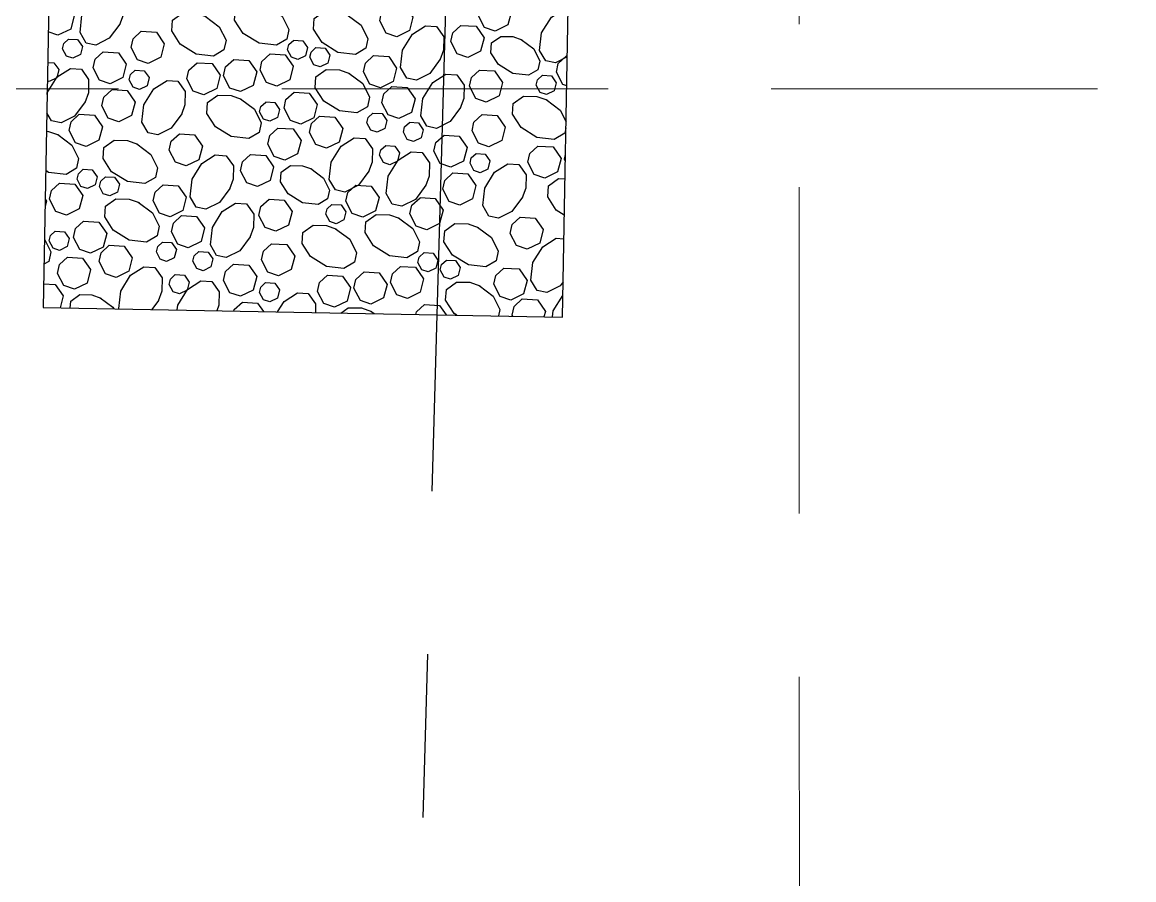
# Model space of a CAD drawing. Header units: inches. Extents: x 3312 to 5850, y 7905 to 11961.
# Drawn here: x 5672.9 to 5741, y 9820.9 to 9873.4 of the extents above; entities that cross this region are included whole.
import ezdxf

# ---------------------------------------------------------------- set-up
doc = ezdxf.new("R2010")
doc.units = ezdxf.units.IN
doc.header["$LTSCALE"] = 80
doc.header["$MEASUREMENT"] = 0
doc.linetypes.add('HIDDEN', pattern=[0.375, 0.25, -0.125])
doc.linetypes.add('PHANTOM2', pattern=[1.25, 0.625, -0.125, 0.125, -0.125, 0.125, -0.125])
for name, color, linetype in [('BNDY', 7, 'PHANTOM2'), ('grid', 254, 'HIDDEN'), ('PAVING', 7, 'Continuous')]:
    doc.layers.add(name, color=color, linetype=linetype)

# ---------------------------------------------------------------- blocks, each defined once
blk = doc.blocks.new('A$C5A1238BA')
at = {"layer": 'PAVING', "color": 1, "flags": 128}
blk.add_lwpolyline([(22.132, 11.404), (16.43, 19.619), (0, 8.215), (5.702, 0)], close=True, dxfattribs=at)
for points in [[(4.841, 11.522), (4.997, 11.275), (4.908, 11.021), (4.658, 10.924), (4.418, 11.053), (4.36, 11.241)], [(5.287, 10.211), (4.949, 10.217), (4.692, 10.351), (4.615, 10.525), (4.709, 10.739), (5.004, 10.905), (5.363, 10.929), (5.645, 10.818), (5.756, 10.64), (5.678, 10.411), (5.467, 10.264), (5.272, 10.208)], [(3.879, 10.907), (3.943, 10.805), (3.89, 10.653), (3.74, 10.594), (3.596, 10.672), (3.586, 10.704)], [(4.479, 10.845), (4.573, 10.697), (4.519, 10.544), (4.369, 10.486), (4.225, 10.563), (4.187, 10.687), (4.259, 10.829), (4.355, 10.87), (4.479, 10.845)], [(3.369, 10.554), (3.4, 10.571), (3.759, 10.595), (4.041, 10.483), (4.152, 10.305), (4.074, 10.076), (3.863, 9.93), (3.667, 9.874)], [(3.682, 9.877), (3.344, 9.883), (3.087, 10.017), (3.011, 10.19), (3.083, 10.355)], [(2.788, 10.15), (2.811, 10.116), (2.867, 9.921)], [(4.67, 10.16), (4.826, 9.913), (4.737, 9.66), (4.487, 9.562), (4.247, 9.691), (4.183, 9.897), (4.303, 10.135), (4.463, 10.203), (4.67, 10.16)], [(2.865, 9.936), (2.859, 9.597), (2.724, 9.341), (2.551, 9.264), (2.336, 9.359), (2.171, 9.653), (2.166, 9.719)], [(3.423, 9.83), (3.579, 9.583), (3.49, 9.329), (3.24, 9.232), (3, 9.361), (2.936, 9.567), (3.056, 9.804), (3.215, 9.873), (3.423, 9.83)], [(4.178, 9.596), (4.334, 9.349), (4.245, 9.096), (3.994, 8.998), (3.754, 9.127), (3.691, 9.333), (3.811, 9.57), (3.97, 9.639), (4.177, 9.596)], [(5.418, 9.797), (5.574, 9.55), (5.485, 9.297), (5.235, 9.199), (4.995, 9.328), (4.932, 9.534), (5.051, 9.772), (5.211, 9.84), (5.418, 9.797)], [(4.744, 9.453), (4.837, 9.305), (4.784, 9.153), (4.634, 9.094), (4.49, 9.171), (4.452, 9.295), (4.524, 9.437), (4.619, 9.479), (4.744, 9.453)], [(6.374, 8.967), (6.368, 8.629), (6.234, 8.372), (6.061, 8.296), (5.846, 8.39), (5.681, 8.685), (5.656, 9.044), (5.768, 9.326), (5.945, 9.437), (6.175, 9.359), (6.321, 9.148), (6.377, 8.952)], [(1.712, 9.403), (1.699, 9.366), (1.605, 9.329)], [(2.129, 9.36), (2.285, 9.113), (2.196, 8.859), (1.946, 8.762), (1.706, 8.891), (1.643, 9.097), (1.762, 9.334), (1.922, 9.403), (2.129, 9.36)], [(2.61, 9.148), (2.703, 8.999), (2.65, 8.847), (2.5, 8.788), (2.356, 8.866), (2.318, 8.99), (2.39, 9.132), (2.485, 9.173), (2.61, 9.147)], [(3.61, 8.6), (3.604, 8.262), (3.47, 8.005), (3.297, 7.928), (3.082, 8.023), (2.916, 8.317), (2.892, 8.677), (3.004, 8.959), (3.181, 9.07), (3.411, 8.991), (3.557, 8.78), (3.613, 8.585)], [(1.081, 8.965), (0.954, 8.723), (0.781, 8.647), (0.684, 8.69)], [(1.33, 8.887), (1.423, 8.739), (1.37, 8.587), (1.22, 8.528), (1.076, 8.606), (1.038, 8.729), (1.11, 8.872), (1.206, 8.913), (1.33, 8.887)], [(4.584, 8.234), (4.245, 8.24), (3.988, 8.374), (3.912, 8.548), (4.006, 8.762), (4.301, 8.928), (4.66, 8.952), (4.942, 8.841), (5.053, 8.663), (4.975, 8.433), (4.764, 8.287), (4.569, 8.232)], [(1.804, 8.556), (1.96, 8.309), (1.871, 8.055), (1.621, 7.958), (1.381, 8.087), (1.318, 8.293), (1.438, 8.53), (1.597, 8.599), (1.804, 8.556)], [(2.745, 8.715), (2.839, 8.567), (2.786, 8.415), (2.636, 8.356), (2.492, 8.434), (2.453, 8.558), (2.525, 8.7), (2.621, 8.741), (2.745, 8.715)], [(5.557, 8.572), (5.713, 8.325), (5.624, 8.071), (5.374, 7.973), (5.134, 8.103), (5.07, 8.309), (5.19, 8.546), (5.35, 8.614), (5.557, 8.572)], [(7.252, 8.106), (7.246, 7.768), (7.112, 7.511), (6.939, 7.434), (6.724, 7.528), (6.558, 7.823), (6.534, 8.182), (6.646, 8.465), (6.823, 8.575), (7.053, 8.497), (7.199, 8.286), (7.255, 8.091)], [(0.375, 8.475), (0.495, 8.285), (0.406, 8.032), (0.187, 7.946)], [(1.061, 8.403), (1.217, 8.156), (1.128, 7.902), (0.877, 7.804), (0.638, 7.934), (0.574, 8.14), (0.694, 8.377), (0.853, 8.445), (1.061, 8.403)], [(2.716, 7.916), (2.71, 7.578), (2.576, 7.321), (2.403, 7.244), (2.188, 7.338), (2.023, 7.633), (1.998, 7.992), (2.11, 8.274), (2.287, 8.386), (2.517, 8.307), (2.663, 8.096), (2.719, 7.901)], [(1.716, 7.887), (1.871, 7.64), (1.782, 7.386), (1.532, 7.289), (1.292, 7.418), (1.229, 7.624), (1.349, 7.861), (1.508, 7.93), (1.716, 7.887)], [(4.247, 8.047), (4.404, 7.8), (4.314, 7.546), (4.064, 7.449), (3.824, 7.578), (3.761, 7.784), (3.881, 8.021), (4.04, 8.09), (4.247, 8.047)], [(5.482, 7.489), (5.476, 7.151), (5.342, 6.893), (5.169, 6.817), (4.954, 6.911), (4.789, 7.206), (4.764, 7.565), (4.876, 7.847), (5.053, 7.958), (5.283, 7.88), (5.429, 7.669), (5.484, 7.474)], [(6.019, 8.036), (6.175, 7.789), (6.086, 7.536), (5.835, 7.438), (5.596, 7.567), (5.532, 7.773), (5.652, 8.011), (5.812, 8.079), (6.019, 8.036)], [(0.298, 7.786), (0.411, 7.856), (0.617, 7.786), (0.748, 7.596), (0.799, 7.42)], [(3.269, 7.726), (3.425, 7.479), (3.336, 7.226), (3.086, 7.128), (2.846, 7.257), (2.783, 7.463), (2.902, 7.7), (3.062, 7.769), (3.269, 7.726)], [(6.517, 7.53), (6.673, 7.283), (6.584, 7.03), (6.333, 6.932), (6.093, 7.061), (6.03, 7.267), (6.15, 7.504), (6.309, 7.573), (6.517, 7.53)], [(0.797, 7.434), (0.791, 7.129), (0.775, 7.099)], [(3.963, 6.642), (3.625, 6.648), (3.368, 6.782), (3.292, 6.955), (3.386, 7.17), (3.681, 7.335), (4.04, 7.36), (4.322, 7.248), (4.433, 7.07), (4.355, 6.841), (4.144, 6.695), (3.949, 6.639)], [(6.997, 7.318), (7.091, 7.169), (7.038, 7.017), (6.887, 6.959), (6.743, 7.036), (6.705, 7.16), (6.777, 7.302), (6.873, 7.343), (6.997, 7.317)], [(0.832, 7.017), (0.835, 7.022), (1.13, 7.188), (1.489, 7.213), (1.771, 7.101), (1.882, 6.923), (1.804, 6.694), (1.593, 6.547), (1.397, 6.492)], [(2.366, 7.089), (2.46, 6.941), (2.406, 6.788), (2.256, 6.73), (2.112, 6.807), (2.074, 6.931), (2.146, 7.073), (2.242, 7.114), (2.366, 7.089)], [(2.994, 7.092), (3.15, 6.845), (3.061, 6.591), (2.81, 6.494), (2.57, 6.623), (2.507, 6.829), (2.627, 7.066), (2.786, 7.135), (2.994, 7.092)], [(5.717, 7.058), (5.811, 6.909), (5.757, 6.757), (5.607, 6.698), (5.463, 6.776), (5.425, 6.899), (5.497, 7.042), (5.593, 7.083), (5.717, 7.057)], [(7.998, 6.77), (7.992, 6.432), (7.857, 6.175), (7.684, 6.098), (7.469, 6.193), (7.304, 6.488), (7.279, 6.847), (7.391, 7.129), (7.569, 7.24), (7.798, 7.162), (7.944, 6.951), (8, 6.755)], [(7.133, 6.885), (7.226, 6.737), (7.173, 6.585), (7.023, 6.526), (6.879, 6.604), (6.841, 6.728), (6.913, 6.87), (7.008, 6.911), (7.133, 6.885)], [(4.727, 6.703), (4.883, 6.455), (4.793, 6.202), (4.543, 6.104), (4.303, 6.233), (4.24, 6.439), (4.36, 6.676), (4.519, 6.745), (4.726, 6.702)], [(6.192, 6.726), (6.348, 6.479), (6.259, 6.225), (6.009, 6.128), (5.769, 6.257), (5.705, 6.463), (5.825, 6.7), (5.985, 6.769), (6.192, 6.726)], [(1.412, 6.494), (1.192, 6.498)], [(2.002, 6.523), (2.096, 6.375), (2.042, 6.223), (1.892, 6.164), (1.748, 6.242), (1.71, 6.365), (1.782, 6.508), (1.878, 6.549), (2.002, 6.523)], [(2.631, 6.415), (2.725, 6.266), (2.671, 6.114), (2.521, 6.056), (2.377, 6.133), (2.339, 6.257), (2.411, 6.399), (2.507, 6.44), (2.631, 6.415)], [(3.439, 5.781), (3.101, 5.787), (2.844, 5.921), (2.768, 6.094), (2.862, 6.309), (3.157, 6.475), (3.516, 6.499), (3.798, 6.387), (3.909, 6.21), (3.831, 5.98), (3.62, 5.834), (3.424, 5.778)], [(5.448, 6.573), (5.604, 6.326), (5.515, 6.072), (5.265, 5.975), (5.025, 6.104), (4.961, 6.31), (5.081, 6.547), (5.241, 6.615), (5.448, 6.573)], [(7.104, 6.086), (7.098, 5.748), (6.964, 5.491), (6.79, 5.414), (6.575, 5.509), (6.41, 5.803), (6.385, 6.162), (6.497, 6.445), (6.675, 6.556), (6.904, 6.477), (7.05, 6.266), (7.106, 6.071)], [(8.635, 6.217), (8.791, 5.97), (8.702, 5.716), (8.452, 5.619), (8.212, 5.748), (8.148, 5.954), (8.268, 6.191), (8.427, 6.26), (8.635, 6.217)], [(1.472, 6.095), (1.552, 6.14), (1.911, 6.165), (2.193, 6.053), (2.304, 5.875), (2.226, 5.646), (2.015, 5.5), (1.906, 5.469)], [(5.184, 5.604), (5.178, 5.299), (5.058, 5.068), (4.902, 4.999), (4.709, 5.084), (4.559, 5.349), (4.537, 5.672), (4.638, 5.926), (4.798, 6.026), (5.004, 5.956), (5.136, 5.766), (5.186, 5.59)], [(6.103, 6.057), (6.259, 5.81), (6.17, 5.556), (5.919, 5.459), (5.68, 5.588), (5.616, 5.794), (5.736, 6.031), (5.895, 6.1), (6.103, 6.057)], [(4.238, 5.911), (4.394, 5.664), (4.304, 5.41), (4.054, 5.312), (3.815, 5.442), (3.751, 5.648), (3.871, 5.885), (4.03, 5.953), (4.238, 5.911)], [(7.657, 5.896), (7.813, 5.649), (7.723, 5.396), (7.473, 5.298), (7.234, 5.427), (7.17, 5.633), (7.29, 5.87), (7.449, 5.939), (7.656, 5.896)], [(2.823, 5.73), (2.978, 5.483), (2.889, 5.23), (2.639, 5.132), (2.399, 5.261), (2.336, 5.467), (2.456, 5.704), (2.615, 5.773), (2.822, 5.73)], [(3.571, 5.367), (3.727, 5.12), (3.637, 4.867), (3.387, 4.769), (3.147, 4.898), (3.084, 5.104), (3.204, 5.341), (3.363, 5.41), (3.571, 5.367)], [(5.8, 4.665), (5.461, 4.67), (5.204, 4.805), (5.128, 4.978), (5.222, 5.192), (5.517, 5.358), (5.876, 5.383), (6.158, 5.271), (6.269, 5.093), (6.191, 4.864), (5.98, 4.718), (5.785, 4.662)], [(8.351, 4.812), (8.013, 4.818), (7.756, 4.952), (7.679, 5.125), (7.773, 5.34), (8.068, 5.506), (8.428, 5.53), (8.709, 5.419), (8.82, 5.241), (8.742, 5.012), (8.531, 4.865), (8.336, 4.809)], [(2.095, 5.197), (2.122, 5.209), (2.33, 5.166)], [(2.33, 5.166), (2.486, 4.919), (2.419, 4.73)], [(6.753, 5.259), (6.847, 5.111), (6.794, 4.959), (6.643, 4.9), (6.499, 4.978), (6.461, 5.101), (6.533, 5.243), (6.629, 5.285), (6.753, 5.259)], [(7.381, 5.262), (7.537, 5.015), (7.448, 4.761), (7.198, 4.664), (6.958, 4.793), (6.895, 4.999), (7.014, 5.236), (7.174, 5.305), (7.381, 5.262)], [(2.896, 5.023), (2.99, 4.875), (2.937, 4.723), (2.786, 4.664), (2.642, 4.741), (2.604, 4.865), (2.676, 5.007), (2.772, 5.048), (2.896, 5.023)], [(4.526, 4.537), (4.521, 4.199), (4.386, 3.942), (4.213, 3.866), (3.998, 3.96), (3.833, 4.255), (3.808, 4.614), (3.92, 4.896), (4.098, 5.007), (4.327, 4.929), (4.473, 4.718), (4.529, 4.522)], [(4.864, 4.868), (4.958, 4.72), (4.904, 4.568), (4.754, 4.509), (4.61, 4.587), (4.572, 4.71), (4.644, 4.853), (4.74, 4.894), (4.864, 4.868)], [(5.437, 4.712), (5.593, 4.465), (5.504, 4.211), (5.254, 4.114), (5.014, 4.243), (4.95, 4.449), (5.07, 4.686), (5.23, 4.755), (5.437, 4.712)], [(6.39, 4.694), (6.483, 4.545), (6.43, 4.393), (6.279, 4.334), (6.136, 4.412), (6.098, 4.536), (6.169, 4.678), (6.265, 4.719), (6.389, 4.693)], [(9.114, 4.873), (9.27, 4.626), (9.181, 4.372), (8.931, 4.274), (8.691, 4.403), (8.628, 4.609), (8.747, 4.847), (8.907, 4.915), (9.114, 4.872)], [(9.835, 4.743), (9.992, 4.496), (9.902, 4.242), (9.652, 4.145), (9.412, 4.274), (9.349, 4.48), (9.469, 4.717), (9.628, 4.786), (9.835, 4.743)], [(2.575, 4.506), (2.812, 4.522), (3.094, 4.41), (3.205, 4.233), (3.127, 4.003), (2.99, 3.908)], [(7.019, 4.585), (7.112, 4.437), (7.059, 4.284), (6.909, 4.226), (6.765, 4.303), (6.727, 4.427), (6.799, 4.569), (6.894, 4.61), (7.018, 4.585)], [(7.827, 3.951), (7.488, 3.957), (7.231, 4.091), (7.155, 4.265), (7.249, 4.479), (7.544, 4.645), (7.903, 4.669), (8.185, 4.558), (8.296, 4.38), (8.218, 4.15), (8.007, 4.004), (7.812, 3.948)], [(6.222, 3.617), (5.884, 3.623), (5.627, 3.757), (5.55, 3.93), (5.645, 4.145), (5.939, 4.311), (6.298, 4.335), (6.581, 4.223), (6.691, 4.045), (6.614, 3.816), (6.402, 3.67), (6.207, 3.614)], [(3.709, 4.142), (3.865, 3.895), (3.776, 3.641), (3.526, 3.543), (3.286, 3.672), (3.223, 3.879), (3.343, 4.116), (3.502, 4.184), (3.709, 4.142)], [(5.404, 3.676), (5.398, 3.337), (5.264, 3.08), (5.091, 3.004), (4.876, 3.098), (4.711, 3.393), (4.686, 3.752), (4.798, 4.034), (4.976, 4.145), (5.205, 4.067), (5.351, 3.856), (5.407, 3.661)], [(8.625, 4.081), (8.781, 3.834), (8.692, 3.58), (8.442, 3.483), (8.202, 3.612), (8.138, 3.818), (8.258, 4.055), (8.418, 4.123), (8.625, 4.081)], [(9.571, 3.774), (9.566, 3.469), (9.445, 3.238), (9.289, 3.17), (9.096, 3.254), (8.947, 3.519), (8.925, 3.843), (9.026, 4.096), (9.185, 4.196), (9.392, 4.126), (9.523, 3.936), (9.573, 3.76)], [(7.21, 3.9), (7.366, 3.653), (7.277, 3.4), (7.026, 3.302), (6.787, 3.431), (6.723, 3.637), (6.843, 3.875), (7.002, 3.943), (7.21, 3.9)], [(4.171, 3.606), (4.327, 3.359), (4.238, 3.106), (3.988, 3.008), (3.748, 3.137), (3.685, 3.343), (3.804, 3.58), (3.964, 3.649), (4.171, 3.606)], [(3.268, 3.507), (3.435, 3.45), (3.581, 3.239), (3.637, 3.044)], [(5.963, 3.57), (6.119, 3.323), (6.03, 3.07), (5.779, 2.972), (5.539, 3.101), (5.476, 3.307), (5.596, 3.544), (5.755, 3.613), (5.962, 3.57)], [(7.958, 3.537), (8.114, 3.29), (8.025, 3.037), (7.775, 2.939), (7.535, 3.068), (7.471, 3.274), (7.591, 3.511), (7.751, 3.58), (7.958, 3.537)], [(9.818, 2.857), (9.592, 2.975), (9.515, 3.148), (9.61, 3.363), (9.905, 3.528), (10.264, 3.553), (10.545, 3.441), (10.58, 3.386)], [(6.718, 3.337), (6.873, 3.089), (6.784, 2.836), (6.534, 2.738), (6.294, 2.867), (6.231, 3.073), (6.351, 3.31), (6.51, 3.379), (6.717, 3.336)], [(7.284, 3.193), (7.377, 3.045), (7.324, 2.893), (7.174, 2.834), (7.03, 2.912), (6.992, 3.035), (7.063, 3.177), (7.159, 3.218), (7.284, 3.193)], [(3.634, 3.059), (3.633, 2.981)], [(4.669, 3.1), (4.825, 2.853), (4.736, 2.599), (4.485, 2.502), (4.246, 2.631), (4.182, 2.837), (4.302, 3.074), (4.461, 3.143), (4.669, 3.1)], [(8.696, 2.078), (8.601, 2.036), (8.386, 2.13), (8.22, 2.425), (8.196, 2.784), (8.307, 3.066), (8.485, 3.177), (8.714, 3.099), (8.861, 2.888), (8.916, 2.692)], [(9.251, 3.039), (9.345, 2.89), (9.291, 2.738), (9.141, 2.679), (8.998, 2.757), (8.959, 2.88), (9.031, 3.023), (9.127, 3.064), (9.252, 3.038)], [(5.15, 2.887), (5.243, 2.739), (5.19, 2.587), (5.04, 2.528), (4.896, 2.606), (4.858, 2.73), (4.929, 2.872), (5.025, 2.913), (5.15, 2.887)], [(6.15, 2.34), (6.144, 2.002), (6.01, 1.745), (5.836, 1.668), (5.621, 1.763), (5.456, 2.057), (5.431, 2.417), (5.543, 2.699), (5.721, 2.81), (5.951, 2.731), (6.097, 2.52), (6.152, 2.325)], [(9.362, 2.54), (9.338, 2.619), (9.458, 2.856), (9.617, 2.925), (9.825, 2.882)], [(9.825, 2.882), (9.834, 2.868)], [(7.123, 1.974), (6.785, 1.98), (6.528, 2.114), (6.452, 2.288), (6.546, 2.502), (6.84, 2.668), (7.2, 2.692), (7.482, 2.581), (7.593, 2.403), (7.514, 2.173), (7.304, 2.027), (7.108, 1.972)], [(8.914, 2.707), (8.908, 2.369), (8.79, 2.143)], [(5.285, 2.455), (5.379, 2.307), (5.325, 2.155), (5.175, 2.096), (5.031, 2.174), (4.993, 2.298), (5.065, 2.44), (5.161, 2.481), (5.285, 2.455)], [(8.097, 2.312), (8.253, 2.065), (8.164, 1.811), (7.913, 1.714), (7.674, 1.843), (7.61, 2.049), (7.73, 2.286), (7.89, 2.354), (8.097, 2.312)], [(4.092, 2.319), (4.137, 2.339), (4.344, 2.296)], [(4.344, 2.296), (4.5, 2.049), (4.426, 1.838)], [(4.542, 1.672), (4.538, 1.732), (4.649, 2.014), (4.827, 2.125), (5.057, 2.047), (5.203, 1.836), (5.258, 1.641)], [(6.787, 1.787), (6.943, 1.54), (6.854, 1.286), (6.604, 1.188), (6.364, 1.318), (6.301, 1.524), (6.42, 1.761), (6.58, 1.83), (6.787, 1.787)], [(8.175, 1.716), (8.192, 1.75), (8.277, 1.787)], [(5.256, 1.656), (5.25, 1.318), (5.116, 1.061), (5.001, 1.01)], [(5.809, 1.466), (5.965, 1.219), (5.876, 0.965), (5.626, 0.868), (5.386, 0.997), (5.323, 1.203), (5.442, 1.44), (5.602, 1.509), (5.809, 1.466)], [(7.316, 1.12), (7.304, 1.305), (7.415, 1.587), (7.593, 1.698), (7.822, 1.62), (7.892, 1.52)], [(6.259, 0.386), (6.165, 0.388), (5.908, 0.522), (5.832, 0.695), (5.926, 0.91), (6.221, 1.075), (6.58, 1.1), (6.862, 0.988), (6.942, 0.86)], [(5.157, 0.786), (5.167, 0.806), (5.326, 0.874), (5.534, 0.832)], [(5.534, 0.832), (5.69, 0.585), (5.6, 0.331), (5.499, 0.292)], [(5.593, 0.157), (5.696, 0.215), (6.046, 0.239)]]:
    blk.add_lwpolyline(points, dxfattribs=at)
blk = doc.blocks.new('A$C4E1B7B99')
at = {"rotation": 32.73861094249161}
blk.add_blockref('A$C5A1238BA', (4.443, -3.084), dxfattribs=at)

msp = doc.modelspace()

# ---------------------------------------------------------------- linework, layer by layer
at = {"layer": 'BNDY'}
msp.add_line((5738.635, 11294.119), (5677.214, 9103.615), dxfattribs=at)
at = {"layer": 'grid', "color": 252, "linetype": 'HIDDEN', "lineweight": 0}
for p, q in [((5720.669, 8223.317), (5720.298, 11895.621)), ((3378.789, 9869.355), (5783.295, 9869.355))]:
    msp.add_line(p, q, dxfattribs=at)

# ---------------------------------------------------------------- block references
at = {"xscale": 3.182897530441877, "yscale": 3.182897530441551, "zscale": 3.182897530441882, "rotation": 21.43829733589404}
msp.add_blockref('A$C4E1B7B99', (5678.616, 9844.611), dxfattribs=at)

doc.saveas('drawing.dxf')
